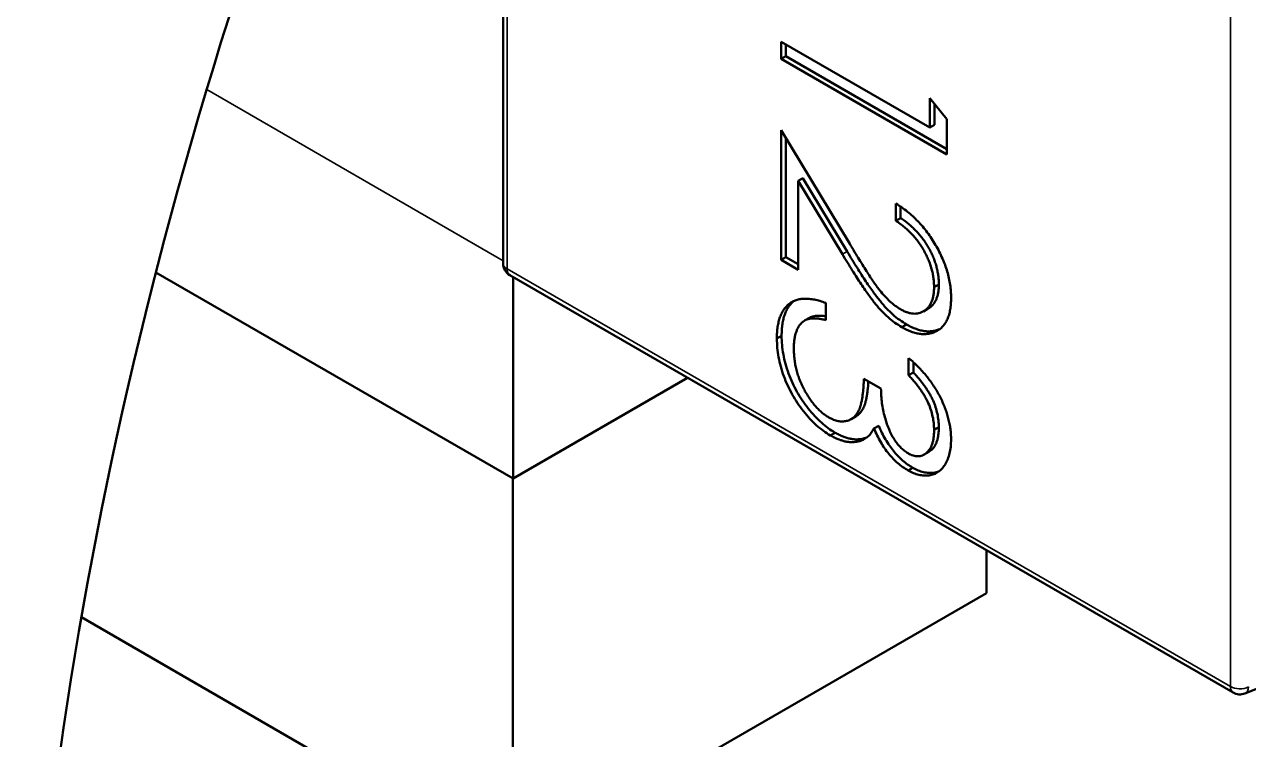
# Model space of a CAD drawing. Header units: millimetres. Extents: x 3100 to 5091, y 868 to 1900.
# Drawn here: x 4150.912 to 4152.74, y 1676.392 to 1677.461 of the extents above; entities that cross this region are included whole.
import ezdxf

# ---------------------------------------------------------------- set-up
doc = ezdxf.new("R2010")
doc.units = ezdxf.units.MM
doc.header["$LTSCALE"] = 1.8
doc.layers.add('외형선(ISO)', color=7, linetype='Continuous', lineweight=50)
doc.layers.add('좁은 외형선(ISO)', color=7, linetype='Continuous', lineweight=35)

msp = doc.modelspace()

# ---------------------------------------------------------------- linework, layer by layer
at = {"layer": '외형선(ISO)'}
for p, q in [((4151.6269, 1678.5106), (4151.6266, 1677.1039)), ((4152.0419, 1677.4096), (4152.0419, 1677.4353)), ((4152.0419, 1677.4353), (4152.264, 1677.307)), ((4152.0489, 1677.4137), (4152.0489, 1677.4312)), ((4152.0489, 1677.4137), (4152.0419, 1677.4096)), ((4152.2894, 1677.2667), (4152.0419, 1677.4096)), ((4152.2894, 1677.2748), (4152.0489, 1677.4137)), ((4152.264, 1677.3509), (4152.2894, 1677.3195)), ((4152.264, 1677.307), (4152.264, 1677.3509)), ((4152.271, 1677.3111), (4152.2711, 1677.3422)), ((4152.2894, 1677.3195), (4152.2894, 1677.2667)), ((4152.0418, 1677.1092), (4152.0418, 1677.3034)), ((4152.0418, 1677.3034), (4152.1443, 1677.1334)), ((4152.271, 1677.3111), (4152.264, 1677.307)), ((4152.0489, 1677.1133), (4152.0489, 1677.2917)), ((4152.0743, 1677.2316), (4152.0672, 1677.2275)), ((4152.1333, 1677.1179), (4152.0672, 1677.2275)), ((4152.0672, 1677.2275), (4152.0672, 1677.0946)), ((4152.1404, 1677.122), (4152.0743, 1677.2316)), ((4152.2132, 1677.1678), (4152.2132, 1677.1934)), ((4152.2203, 1677.1719), (4152.2203, 1677.1889)), ((4152.2203, 1677.1719), (4152.2132, 1677.1678)), ((4152.0489, 1677.1133), (4152.0418, 1677.1092)), ((4152.0672, 1677.1027), (4152.0489, 1677.1133)), ((4152.0672, 1677.0946), (4152.0418, 1677.1092)), ((4151.6415, 1676.7826), (4151.1081, 1677.0907)), ((4151.6366, 1677.0866), (4152.7169, 1676.4626)), ((4151.6416, 1677.0837), (4151.6415, 1676.7826)), ((4152.2774, 1677.0727), (4152.2703, 1677.0686)), ((4152.1084, 1677.0451), (4152.1084, 1677.0194)), ((4152.084, 1677.0228), (4152.0769, 1677.0187)), ((4152.2614, 1677.0365), (4152.2543, 1677.0324)), ((4152.2291, 1677.0129), (4152.2221, 1677.0088)), ((4152.0425, 1676.996), (4152.0355, 1676.9919)), ((4152.2322, 1676.937), (4152.2322, 1676.9626)), ((4152.2393, 1676.9411), (4152.2393, 1676.9564)), ((4151.9022, 1676.9331), (4151.6415, 1676.7826)), ((4152.1655, 1676.9315), (4152.1909, 1676.9169)), ((4152.2393, 1676.9411), (4152.2322, 1676.937)), ((4152.1537, 1676.8755), (4152.1466, 1676.8714)), ((4152.1875, 1676.8615), (4152.1804, 1676.8574)), ((4152.2773, 1676.8593), (4152.2702, 1676.8552)), ((4152.1224, 1676.851), (4152.1153, 1676.847)), ((4152.1664, 1676.8427), (4152.1593, 1676.8386)), ((4152.2623, 1676.8224), (4152.2552, 1676.8183)), ((4152.2384, 1676.7987), (4152.2313, 1676.7946)), ((4151.6414, 1676.7827), (4151.6414, 1676.2029)), ((4152.3485, 1676.6754), (4152.3485, 1676.6112)), ((4153.3164, 1676.6893), (4152.7342, 1676.4613)), ((4152.3485, 1676.6112), (4151.6414, 1676.2029)), ((4151.6414, 1676.2029), (4150.9969, 1676.5751))]:
    msp.add_line(p, q, dxfattribs=at)
for centre, start, end in [((4151.6466, 1677.1039), 179.9906, 239.9906), ((4152.7269, 1676.4799), 239.9906, 291.3831)]:
    msp.add_arc(centre, 0.02, start, end, dxfattribs=at)
msp.add_ellipse((4154.4475, 1677.6776), major_axis=(2.5, 4.3301), ratio=0.57735, start_param=5.497787, end_param=8.63938, dxfattribs=at)
for points, knots in [([(4152.2132, 1677.1934), (4152.2161, 1677.1916), (4152.2219, 1677.1879), (4152.2304, 1677.1815), (4152.2384, 1677.1746), (4152.246, 1677.1671), (4152.2533, 1677.1591), (4152.2602, 1677.1505), (4152.2666, 1677.1413), (4152.2725, 1677.1316), (4152.278, 1677.1217), (4152.2827, 1677.1117), (4152.2867, 1677.1017), (4152.29, 1677.0918), (4152.2925, 1677.0819), (4152.2944, 1677.072), (4152.2955, 1677.0622), (4152.2956, 1677.0558), (4152.2957, 1677.0526)], [0, 0, 0, 0, 0.068791, 0.135103, 0.198979, 0.261904, 0.323495, 0.385195, 0.446969, 0.509765, 0.572251, 0.633405, 0.693251, 0.752583, 0.812579, 0.873275, 0.93555, 1, 1, 1, 1]), ([(4152.2774, 1677.0727), (4152.2773, 1677.0749), (4152.2772, 1677.0794), (4152.2765, 1677.0862), (4152.2753, 1677.0931), (4152.2737, 1677.0999), (4152.2716, 1677.1067), (4152.269, 1677.1135), (4152.2659, 1677.1202), (4152.2624, 1677.1269), (4152.2585, 1677.1335), (4152.2541, 1677.1398), (4152.2494, 1677.1459), (4152.2443, 1677.1517), (4152.2388, 1677.1572), (4152.233, 1677.1624), (4152.2268, 1677.1674), (4152.2225, 1677.1704), (4152.2203, 1677.1719)], [0, 0, 0, 0, 0.064439, 0.126547, 0.186887, 0.245878, 0.304041, 0.362191, 0.420976, 0.48066, 0.5406, 0.600689, 0.661936, 0.724443, 0.789038, 0.856314, 0.926352, 1, 1, 1, 1]), ([(4152.2703, 1677.0686), (4152.2702, 1677.0708), (4152.2701, 1677.0753), (4152.2694, 1677.0821), (4152.2682, 1677.089), (4152.2666, 1677.0958), (4152.2645, 1677.1026), (4152.2619, 1677.1094), (4152.2588, 1677.1161), (4152.2553, 1677.1229), (4152.2514, 1677.1294), (4152.2471, 1677.1357), (4152.2423, 1677.1418), (4152.2373, 1677.1476), (4152.2318, 1677.1531), (4152.2259, 1677.1583), (4152.2197, 1677.1633), (4152.2154, 1677.1663), (4152.2132, 1677.1678)], [0, 0, 0, 0, 0.064439, 0.126547, 0.186887, 0.245878, 0.304041, 0.362191, 0.420976, 0.48066, 0.5406, 0.600689, 0.661936, 0.724443, 0.789038, 0.856314, 0.926352, 1, 1, 1, 1]), ([(4152.1443, 1677.1334), (4152.1467, 1677.1293), (4152.1514, 1677.1214), (4152.1582, 1677.1101), (4152.1646, 1677.0999), (4152.1704, 1677.0906), (4152.1758, 1677.0825), (4152.1806, 1677.0752), (4152.1851, 1677.069), (4152.1902, 1677.0622), (4152.1965, 1677.0548), (4152.2042, 1677.0471), (4152.2121, 1677.0406), (4152.2174, 1677.0372), (4152.2201, 1677.0356)], [0, 0, 0, 0, 0.110803, 0.212829, 0.306101, 0.390647, 0.466924, 0.534481, 0.593587, 0.644557, 0.7362, 0.825024, 0.911986, 1, 1, 1, 1]), ([(4152.2221, 1677.0088), (4152.2186, 1677.0109), (4152.2118, 1677.0151), (4152.2018, 1677.0233), (4152.192, 1677.0325), (4152.1842, 1677.0415), (4152.1779, 1677.0496), (4152.1727, 1677.0566), (4152.1671, 1677.0645), (4152.1611, 1677.0734), (4152.1547, 1677.0832), (4152.1479, 1677.0939), (4152.1407, 1677.1056), (4152.1358, 1677.1137), (4152.1333, 1677.1179)], [0, 0, 0, 0, 0.098702, 0.195672, 0.292422, 0.391343, 0.444462, 0.504229, 0.570352, 0.642546, 0.722288, 0.807921, 0.90047, 1, 1, 1, 1]), ([(4152.2291, 1677.0129), (4152.2257, 1677.015), (4152.2189, 1677.0192), (4152.2088, 1677.0273), (4152.1991, 1677.0366), (4152.1913, 1677.0456), (4152.185, 1677.0537), (4152.1798, 1677.0607), (4152.1742, 1677.0686), (4152.1682, 1677.0775), (4152.1618, 1677.0873), (4152.155, 1677.098), (4152.1478, 1677.1096), (4152.1429, 1677.1177), (4152.1404, 1677.122)], [0, 0, 0, 0, 0.098702, 0.195672, 0.292422, 0.391343, 0.444462, 0.504229, 0.570352, 0.642546, 0.722288, 0.807921, 0.90047, 1, 1, 1, 1]), ([(4152.2201, 1677.0356), (4152.2218, 1677.0346), (4152.2251, 1677.0328), (4152.23, 1677.0309), (4152.2347, 1677.0295), (4152.2393, 1677.0289), (4152.2436, 1677.0289), (4152.2477, 1677.0297), (4152.2518, 1677.031), (4152.2555, 1677.033), (4152.259, 1677.0356), (4152.262, 1677.0387), (4152.2646, 1677.0424), (4152.2666, 1677.0466), (4152.2683, 1677.0513), (4152.2694, 1677.0566), (4152.2701, 1677.0623), (4152.2702, 1677.0665), (4152.2703, 1677.0686)], [0, 0, 0, 0, 0.061965, 0.122122, 0.180988, 0.239933, 0.299906, 0.359989, 0.421776, 0.486576, 0.551535, 0.615018, 0.677259, 0.73973, 0.80305, 0.866495, 0.931973, 1, 1, 1, 1]), ([(4152.2614, 1677.0365), (4152.2618, 1677.0367), (4152.2634, 1677.0377), (4152.266, 1677.0397), (4152.2691, 1677.0428), (4152.2716, 1677.0465), (4152.2737, 1677.0507), (4152.2754, 1677.0554), (4152.2765, 1677.0607), (4152.2772, 1677.0664), (4152.2773, 1677.0705), (4152.2774, 1677.0727)], [0.4671636, 0.4671636, 0.4671636, 0.4671636, 0.4865758, 0.5515348, 0.6150175, 0.6772586, 0.73973, 0.8030501, 0.8664951, 0.9319735, 1, 1, 1, 1]), ([(4152.0355, 1676.9919), (4152.0355, 1676.995), (4152.0356, 1677.0009), (4152.0365, 1677.0093), (4152.038, 1677.0168), (4152.04, 1677.0237), (4152.0426, 1677.0299), (4152.0458, 1677.0353), (4152.0496, 1677.04), (4152.0539, 1677.0439), (4152.0588, 1677.0471), (4152.0643, 1677.0494), (4152.0704, 1677.0509), (4152.0769, 1677.0514), (4152.084, 1677.0512), (4152.0917, 1677.05), (4152.0998, 1677.0481), (4152.1055, 1677.0461), (4152.1084, 1677.0451)], [0, 0, 0, 0, 0.065541, 0.128963, 0.190377, 0.250092, 0.308548, 0.366398, 0.424542, 0.48317, 0.542243, 0.601739, 0.662506, 0.724856, 0.789128, 0.856346, 0.926295, 1, 1, 1, 1]), ([(4152.0425, 1676.996), (4152.0426, 1676.999), (4152.0427, 1677.005), (4152.0435, 1677.0133), (4152.045, 1677.0209), (4152.0471, 1677.0278), (4152.0496, 1677.034), (4152.0529, 1677.0394), (4152.0566, 1677.0441), (4152.0597, 1677.0468), (4152.0613, 1677.0481), (4152.0615, 1677.0482)], [0, 0, 0, 0, 0.0655412, 0.1289632, 0.1903771, 0.2500924, 0.3085484, 0.366398, 0.4245422, 0.48317, 0.4881998, 0.4881998, 0.4881998, 0.4881998]), ([(4152.2957, 1677.0526), (4152.2956, 1677.0495), (4152.2955, 1677.0434), (4152.2944, 1677.0351), (4152.2927, 1677.0275), (4152.2904, 1677.0207), (4152.2872, 1677.015), (4152.2834, 1677.01), (4152.279, 1677.0058), (4152.2738, 1677.0027), (4152.2683, 1677.0003), (4152.2624, 1676.9989), (4152.2563, 1676.9983), (4152.2499, 1676.9985), (4152.2433, 1676.9998), (4152.2365, 1677.0018), (4152.2293, 1677.0048), (4152.2245, 1677.0074), (4152.2221, 1677.0088)], [0, 0, 0, 0, 0.069475, 0.136517, 0.200789, 0.26383, 0.325735, 0.387291, 0.449509, 0.512968, 0.576275, 0.63758, 0.697903, 0.757172, 0.816599, 0.876653, 0.93729, 1, 1, 1, 1]), ([(4152.1084, 1677.0194), (4152.1065, 1677.0199), (4152.1028, 1677.0207), (4152.0975, 1677.0216), (4152.0926, 1677.0219), (4152.0881, 1677.0218), (4152.084, 1677.0213), (4152.0804, 1677.0202), (4152.077, 1677.0189), (4152.0751, 1677.0175), (4152.0742, 1677.0168)], [0, 0, 0, 0, 0.14977, 0.291316, 0.425966, 0.55216, 0.671527, 0.786122, 0.895325, 1, 1, 1, 1]), ([(4152.1084, 1677.025), (4152.1071, 1677.0253), (4152.1041, 1677.0257), (4152.0997, 1677.026), (4152.0952, 1677.0259), (4152.0911, 1677.0254), (4152.0874, 1677.0243), (4152.0851, 1677.0234), (4152.084, 1677.0228), (4152.084, 1677.0228)], [0.18599, 0.18599, 0.18599, 0.18599, 0.2913164, 0.4259664, 0.5521596, 0.6715274, 0.7861216, 0.8953251, 0.8995193, 0.8995193, 0.8995193, 0.8995193]), ([(4152.0742, 1677.0168), (4152.0732, 1677.0158), (4152.071, 1677.0139), (4152.0683, 1677.0102), (4152.0659, 1677.0061), (4152.0641, 1677.0013), (4152.0626, 1676.9961), (4152.0616, 1676.9902), (4152.0609, 1676.9838), (4152.0609, 1676.9792), (4152.0608, 1676.9768)], [0, 0, 0, 0, 0.118271, 0.236178, 0.355663, 0.475904, 0.600127, 0.728608, 0.861313, 1, 1, 1, 1]), ([(4152.2787, 1677.0059), (4152.2776, 1677.0054), (4152.2746, 1677.0042), (4152.2694, 1677.003), (4152.2633, 1677.0023), (4152.257, 1677.0026), (4152.2504, 1677.0039), (4152.2435, 1677.0059), (4152.2364, 1677.0089), (4152.2316, 1677.0115), (4152.2291, 1677.0129)], [0.5368641, 0.5368641, 0.5368641, 0.5368641, 0.5762752, 0.6375801, 0.6979026, 0.7571721, 0.8165985, 0.8766532, 0.9372896, 1, 1, 1, 1]), ([(4152.1153, 1676.847), (4152.1118, 1676.8491), (4152.1049, 1676.8534), (4152.0947, 1676.8619), (4152.0847, 1676.8717), (4152.0752, 1676.883), (4152.0662, 1676.8952), (4152.0582, 1676.9081), (4152.0514, 1676.9217), (4152.0456, 1676.9357), (4152.041, 1676.9499), (4152.0379, 1676.9641), (4152.0358, 1676.9783), (4152.0356, 1676.9873), (4152.0355, 1676.9919)], [0, 0, 0, 0, 0.079648, 0.158922, 0.239619, 0.322609, 0.406035, 0.487602, 0.569685, 0.653036, 0.737436, 0.822478, 0.909748, 1, 1, 1, 1]), ([(4152.1224, 1676.851), (4152.1189, 1676.8532), (4152.112, 1676.8575), (4152.1018, 1676.866), (4152.0918, 1676.8758), (4152.0822, 1676.8871), (4152.0733, 1676.8992), (4152.0653, 1676.9122), (4152.0584, 1676.9257), (4152.0527, 1676.9397), (4152.0481, 1676.954), (4152.0449, 1676.9682), (4152.0429, 1676.9824), (4152.0426, 1676.9914), (4152.0425, 1676.996)], [0, 0, 0, 0, 0.079648, 0.158922, 0.239619, 0.322609, 0.406035, 0.487602, 0.569685, 0.653036, 0.737436, 0.822478, 0.909748, 1, 1, 1, 1]), ([(4152.0608, 1676.9768), (4152.0609, 1676.9741), (4152.061, 1676.9688), (4152.0617, 1676.9608), (4152.0629, 1676.9528), (4152.0646, 1676.945), (4152.0668, 1676.9373), (4152.0696, 1676.9297), (4152.0728, 1676.9223), (4152.0764, 1676.915), (4152.0804, 1676.908), (4152.0846, 1676.9015), (4152.0889, 1676.8956), (4152.0934, 1676.8901), (4152.0981, 1676.8852), (4152.103, 1676.8809), (4152.108, 1676.8769), (4152.1115, 1676.8749), (4152.1132, 1676.8738)], [0, 0, 0, 0, 0.076072, 0.148752, 0.218403, 0.28576, 0.350598, 0.414964, 0.478069, 0.541761, 0.60435, 0.664075, 0.721464, 0.777587, 0.832644, 0.887844, 0.94346, 1, 1, 1, 1]), ([(4152.2322, 1676.9626), (4152.2347, 1676.9605), (4152.2395, 1676.9563), (4152.2465, 1676.9495), (4152.2531, 1676.9426), (4152.2592, 1676.9354), (4152.2649, 1676.928), (4152.2701, 1676.9204), (4152.2749, 1676.9126), (4152.2792, 1676.9046), (4152.2831, 1676.8965), (4152.2864, 1676.8884), (4152.2893, 1676.8804), (4152.2916, 1676.8724), (4152.2934, 1676.8644), (4152.2947, 1676.8565), (4152.2955, 1676.8486), (4152.2956, 1676.8435), (4152.2956, 1676.8409)], [0, 0, 0, 0, 0.072625, 0.141977, 0.208985, 0.273957, 0.336889, 0.398745, 0.460116, 0.520825, 0.580994, 0.640152, 0.698622, 0.757271, 0.816427, 0.876254, 0.937165, 1, 1, 1, 1]), ([(4152.1132, 1676.8738), (4152.1155, 1676.8726), (4152.1201, 1676.8702), (4152.1269, 1676.8682), (4152.1334, 1676.8676), (4152.1395, 1676.8684), (4152.1452, 1676.8704), (4152.1503, 1676.8737), (4152.1546, 1676.8785), (4152.1575, 1676.8834), (4152.1594, 1676.8881), (4152.1608, 1676.8924), (4152.1619, 1676.8973), (4152.1629, 1676.9029), (4152.1638, 1676.9091), (4152.1645, 1676.916), (4152.1651, 1676.9235), (4152.1654, 1676.9288), (4152.1655, 1676.9315)], [0, 0, 0, 0, 0.066909, 0.133485, 0.201035, 0.271234, 0.34288, 0.413836, 0.485977, 0.56023, 0.599884, 0.644055, 0.691892, 0.744688, 0.801492, 0.862858, 0.929328, 1, 1, 1, 1]), ([(4152.2702, 1676.8552), (4152.2701, 1676.8585), (4152.27, 1676.865), (4152.2683, 1676.8751), (4152.2656, 1676.8852), (4152.2624, 1676.8936), (4152.2592, 1676.9002), (4152.2565, 1676.9052), (4152.2534, 1676.9104), (4152.2498, 1676.9155), (4152.246, 1676.9209), (4152.2417, 1676.9262), (4152.2371, 1676.9316), (4152.2339, 1676.9352), (4152.2322, 1676.937)], [0, 0, 0, 0, 0.122712, 0.239685, 0.351816, 0.463766, 0.520818, 0.579448, 0.640604, 0.705298, 0.773634, 0.844669, 0.920057, 1, 1, 1, 1]), ([(4152.2773, 1676.8593), (4152.2772, 1676.8626), (4152.277, 1676.8691), (4152.2753, 1676.8792), (4152.2727, 1676.8893), (4152.2695, 1676.8977), (4152.2663, 1676.9043), (4152.2635, 1676.9093), (4152.2605, 1676.9145), (4152.2569, 1676.9196), (4152.2531, 1676.925), (4152.2488, 1676.9303), (4152.2442, 1676.9357), (4152.2409, 1676.9392), (4152.2393, 1676.9411)], [0, 0, 0, 0, 0.122712, 0.239685, 0.351816, 0.463766, 0.520818, 0.579448, 0.640604, 0.705298, 0.773634, 0.844669, 0.920057, 1, 1, 1, 1]), ([(4152.1537, 1676.8755), (4152.1549, 1676.8762), (4152.1578, 1676.8782), (4152.1616, 1676.8826), (4152.1645, 1676.8875), (4152.1665, 1676.8922), (4152.1678, 1676.8965), (4152.169, 1676.9014), (4152.17, 1676.907), (4152.1709, 1676.9132), (4152.1716, 1676.9201), (4152.172, 1676.925), (4152.1722, 1676.9276), (4152.1722, 1676.9277)], [0.3625139, 0.3625139, 0.3625139, 0.3625139, 0.4138361, 0.4859766, 0.5602296, 0.5998842, 0.6440548, 0.6918919, 0.7446875, 0.8014918, 0.8628577, 0.9293284, 0.9314184, 0.9314184, 0.9314184, 0.9314184]), ([(4152.1909, 1676.9169), (4152.191, 1676.9133), (4152.1911, 1676.9063), (4152.1923, 1676.8955), (4152.194, 1676.8848), (4152.1966, 1676.8743), (4152.1996, 1676.8643), (4152.2032, 1676.8552), (4152.2071, 1676.847), (4152.2115, 1676.8397), (4152.2161, 1676.8335), (4152.221, 1676.828), (4152.2262, 1676.8235), (4152.2297, 1676.8213), (4152.2314, 1676.8202)], [0, 0, 0, 0, 0.110166, 0.215787, 0.318027, 0.417574, 0.51165, 0.596162, 0.672935, 0.74367, 0.810677, 0.874059, 0.936696, 1, 1, 1, 1]), ([(4152.1804, 1676.8574), (4152.1791, 1676.8551), (4152.1766, 1676.8505), (4152.1717, 1676.8452), (4152.166, 1676.841), (4152.1615, 1676.8394), (4152.1593, 1676.8386)], [0, 0, 0, 0, 0.25388, 0.503009, 0.750291, 1, 1, 1, 1]), ([(4152.2313, 1676.7946), (4152.2287, 1676.7962), (4152.2236, 1676.7994), (4152.2161, 1676.8052), (4152.2091, 1676.812), (4152.2024, 1676.8195), (4152.1962, 1676.8278), (4152.1904, 1676.8369), (4152.1851, 1676.8469), (4152.182, 1676.8538), (4152.1804, 1676.8574)], [0, 0, 0, 0, 0.128068, 0.250608, 0.37063, 0.490072, 0.610375, 0.734313, 0.863217, 1, 1, 1, 1]), ([(4152.2384, 1676.7987), (4152.2358, 1676.8003), (4152.2306, 1676.8034), (4152.2232, 1676.8093), (4152.2161, 1676.8161), (4152.2095, 1676.8236), (4152.2033, 1676.8319), (4152.1975, 1676.841), (4152.1921, 1676.8509), (4152.1891, 1676.8579), (4152.1875, 1676.8615)], [0, 0, 0, 0, 0.128068, 0.250608, 0.37063, 0.490072, 0.610375, 0.734313, 0.863217, 1, 1, 1, 1]), ([(4152.2623, 1676.8224), (4152.2625, 1676.8225), (4152.2637, 1676.8232), (4152.2658, 1676.8248), (4152.2686, 1676.8273), (4152.2709, 1676.8305), (4152.2729, 1676.8341), (4152.2745, 1676.8382), (4152.2758, 1676.8428), (4152.2766, 1676.8479), (4152.2772, 1676.8534), (4152.2773, 1676.8573), (4152.2773, 1676.8593)], [0.3801065, 0.3801065, 0.3801065, 0.3801065, 0.3909945, 0.454176, 0.5188615, 0.5833105, 0.6485167, 0.7150309, 0.7825021, 0.8523227, 0.9249285, 1, 1, 1, 1]), ([(4152.1593, 1676.8386), (4152.1576, 1676.8382), (4152.1544, 1676.8373), (4152.1492, 1676.837), (4152.144, 1676.8369), (4152.1385, 1676.8377), (4152.1329, 1676.8391), (4152.1272, 1676.8411), (4152.1213, 1676.8437), (4152.1173, 1676.8459), (4152.1153, 1676.847)], [0, 0, 0, 0, 0.128136, 0.254173, 0.378112, 0.501712, 0.623986, 0.747096, 0.872875, 1, 1, 1, 1]), ([(4152.1664, 1676.8427), (4152.1647, 1676.8423), (4152.1615, 1676.8414), (4152.1563, 1676.841), (4152.151, 1676.841), (4152.1456, 1676.8418), (4152.14, 1676.8432), (4152.1342, 1676.8452), (4152.1284, 1676.8478), (4152.1244, 1676.8499), (4152.1224, 1676.851)], [0, 0, 0, 0, 0.128136, 0.254173, 0.378112, 0.501712, 0.623986, 0.747096, 0.872875, 1, 1, 1, 1]), ([(4152.2956, 1676.8409), (4152.2955, 1676.8372), (4152.2953, 1676.83), (4152.2936, 1676.8202), (4152.2908, 1676.8113), (4152.2869, 1676.8036), (4152.2822, 1676.7971), (4152.2765, 1676.7921), (4152.2701, 1676.7888), (4152.2629, 1676.7869), (4152.2553, 1676.7867), (4152.2475, 1676.7878), (4152.2395, 1676.7903), (4152.234, 1676.7932), (4152.2313, 1676.7946)], [0, 0, 0, 0, 0.090254, 0.17854, 0.266093, 0.354631, 0.441886, 0.525747, 0.608114, 0.690197, 0.770821, 0.848326, 0.924012, 1, 1, 1, 1]), ([(4152.2314, 1676.8202), (4152.2327, 1676.8195), (4152.2353, 1676.8181), (4152.239, 1676.8167), (4152.2427, 1676.8159), (4152.2462, 1676.8156), (4152.2495, 1676.816), (4152.2528, 1676.817), (4152.2559, 1676.8185), (4152.2587, 1676.8207), (4152.2615, 1676.8233), (4152.2638, 1676.8264), (4152.2658, 1676.83), (4152.2674, 1676.8341), (4152.2687, 1676.8387), (4152.2696, 1676.8438), (4152.2701, 1676.8493), (4152.2702, 1676.8532), (4152.2702, 1676.8552)], [0, 0, 0, 0, 0.055275, 0.109966, 0.163247, 0.218076, 0.273301, 0.330909, 0.390995, 0.454176, 0.518862, 0.583311, 0.648517, 0.715031, 0.782502, 0.852323, 0.924928, 1, 1, 1, 1]), ([(4152.2778, 1676.7934), (4152.2775, 1676.7933), (4152.275, 1676.7923), (4152.27, 1676.791), (4152.2624, 1676.7907), (4152.2546, 1676.7918), (4152.2465, 1676.7944), (4152.2411, 1676.7972), (4152.2384, 1676.7987)], [0.5990667, 0.5990667, 0.5990667, 0.5990667, 0.6081136, 0.6901973, 0.7708215, 0.8483262, 0.9240117, 1, 1, 1, 1])]:
    msp.add_open_spline(points, degree=3, knots=knots, dxfattribs=at)
msp.add_open_spline([(4152.17, 1676.8441), (4152.1688, 1676.8436), (4152.1676, 1676.8431), (4152.1664, 1676.8427)], degree=3, dxfattribs=at)
at = {"layer": '좁은 외형선(ISO)'}
for p, q in [((4151.6327, 1678.5229), (4151.6325, 1677.0957)), ((4152.7128, 1676.4718), (4152.7131, 1678.2905)), ((4151.184, 1677.3638), (4151.6266, 1677.1081)), ((4152.1404, 1677.122), (4152.1333, 1677.1179)), ((4151.6325, 1677.0957), (4152.7128, 1676.4718))]:
    msp.add_line(p, q, dxfattribs=at)
for centre, major_axis, ratio, start_param, end_param in [((4151.6466, 1677.1039), (-0.02, 0), 0.57746, 0, 0.785493), ((4151.6466, 1677.1039), (-0.01, -0.0173), 0.577241, 5.497882, 6.283185), ((4152.7269, 1676.4799), (-0.01, -0.0173), 0.577241, 5.497882, 6.283185), ((4152.7269, 1676.4799), (0.02, 0), 0.57746, 3.927086, 5.410615), ((4152.7269, 1676.4799), (0.0073, -0.0186), 0.573, 0, 0.868023)]:
    msp.add_ellipse(centre, major_axis=major_axis, ratio=ratio, start_param=start_param, end_param=end_param, dxfattribs=at)

doc.saveas('drawing.dxf')
